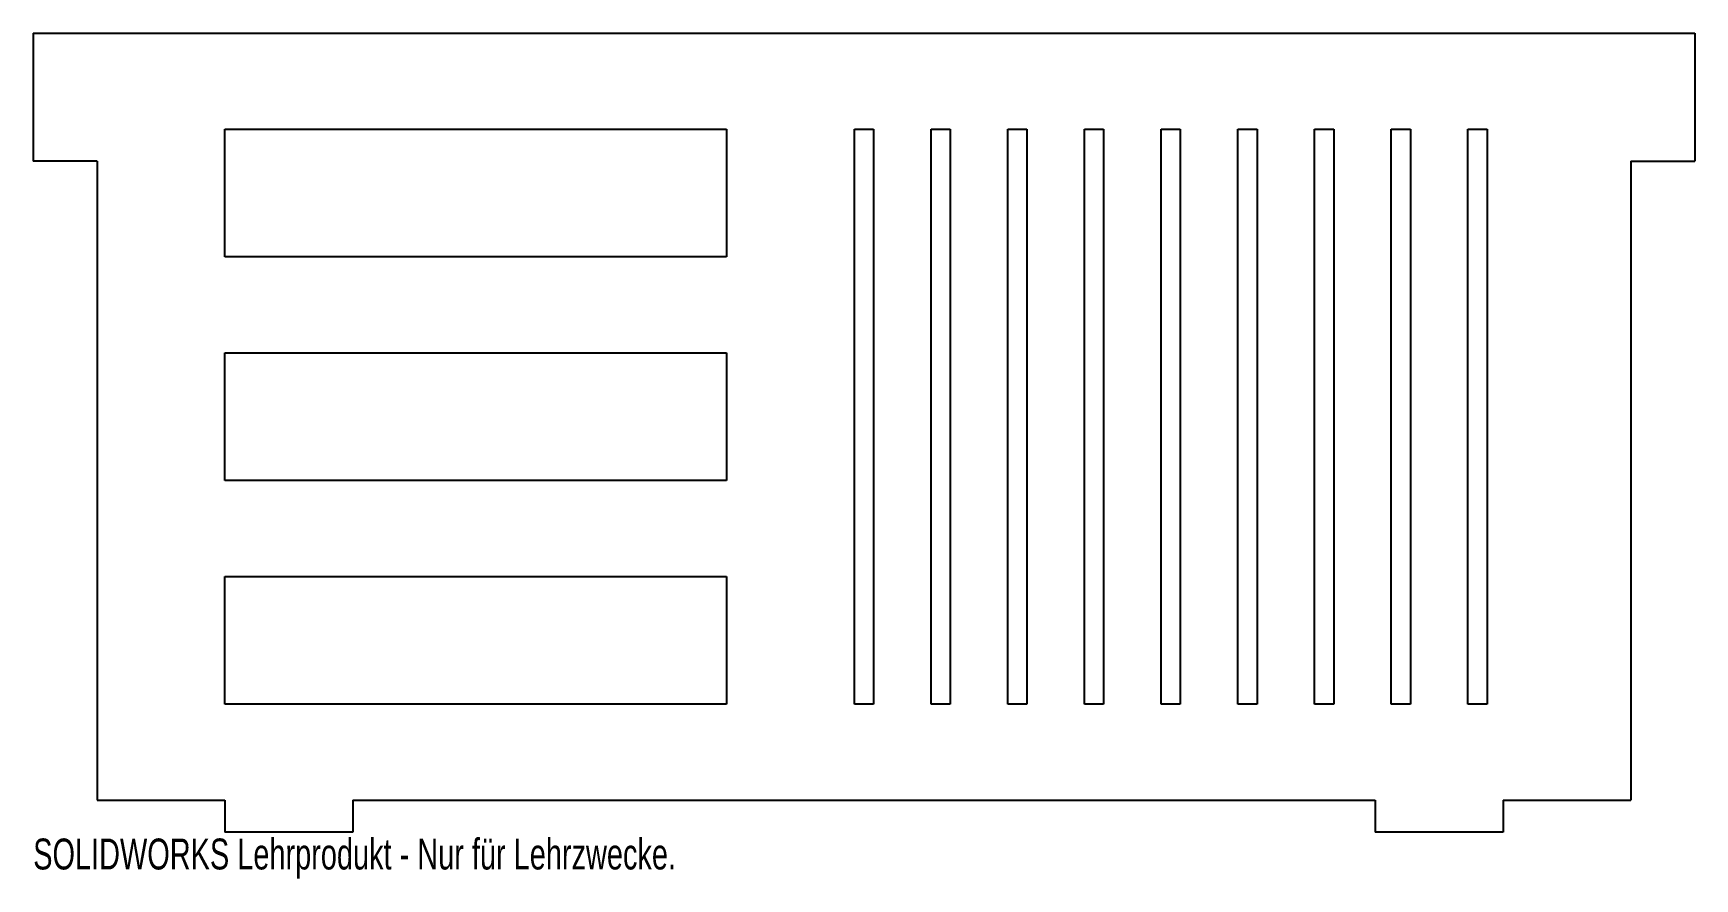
# Model space of a CAD drawing. Header units: millimetres. Extents: x -130 to 130, y -72 to 60.
import ezdxf

# ---------------------------------------------------------------- set-up
doc = ezdxf.new("R2010")
doc.units = ezdxf.units.MM
doc.styles.add('SLDTEXTSTYLE0', font='TXT', dxfattribs={"width": 0.7})

msp = doc.modelspace()

# ---------------------------------------------------------------- linework, layer by layer
at = {"color": 7, "linetype": 'Continuous', "lineweight": 25}
for p, q in [((-130, 60), (-130, 40)), ((-130, 60), (130, 60)), ((130, 60), (130, 40)), ((-100, 45), (-21.5, 45)), ((-100, 25), (-100, 45)), ((-21.5, 45), (-21.5, 25)), ((-1.5, 45), (1.5, 45)), ((-1.5, -45), (-1.5, 45)), ((1.5, 45), (1.5, -45)), ((10.5, 45), (13.5, 45)), ((10.5, -45), (10.5, 45)), ((13.5, 45), (13.5, -45)), ((22.5, 45), (25.5, 45)), ((22.5, -45), (22.5, 45)), ((25.5, 45), (25.5, -45)), ((34.5, 45), (37.5, 45)), ((34.5, -45), (34.5, 45)), ((37.5, 45), (37.5, -45)), ((46.5, 45), (49.5, 45)), ((46.5, -45), (46.5, 45)), ((49.5, 45), (49.5, -45)), ((58.5, 45), (61.5, 45)), ((58.5, -45), (58.5, 45)), ((61.5, 45), (61.5, -45)), ((70.5, 45), (73.5, 45)), ((70.5, -45), (70.5, 45)), ((73.5, 45), (73.5, -45)), ((82.5, 45), (85.5, 45)), ((82.5, -45), (82.5, 45)), ((85.5, 45), (85.5, -45)), ((94.5, 45), (97.5, 45)), ((94.5, -45), (94.5, 45)), ((97.5, 45), (97.5, -45)), ((-120, 40), (-130, 40)), ((-120, 40), (-120, -60)), ((120, 40), (130, 40)), ((120, 40), (120, -60)), ((-21.5, 25), (-100, 25)), ((-100, 10), (-21.5, 10)), ((-100, -10), (-100, 10)), ((-21.5, 10), (-21.5, -10)), ((-21.5, -10), (-100, -10)), ((-100, -25), (-21.5, -25)), ((-100, -45), (-100, -25)), ((-21.5, -25), (-21.5, -45)), ((-21.5, -45), (-100, -45)), ((1.5, -45), (-1.5, -45)), ((13.5, -45), (10.5, -45)), ((25.5, -45), (22.5, -45)), ((37.5, -45), (34.5, -45)), ((49.5, -45), (46.5, -45)), ((61.5, -45), (58.5, -45)), ((73.5, -45), (70.5, -45)), ((85.5, -45), (82.5, -45)), ((97.5, -45), (94.5, -45)), ((-120, -60), (-100, -60)), ((-100, -60), (-100, -65)), ((-80, -60), (80, -60)), ((-80, -60), (-80, -65)), ((80, -60), (80, -65)), ((100, -60), (120, -60)), ((100, -60), (100, -65)), ((-80, -65), (-100, -65)), ((100, -65), (80, -65))]:
    msp.add_line(p, q, dxfattribs=at)

# ---------------------------------------------------------------- texts
at = {"color": 7, "linetype": 'Continuous', "insert": (-130, -66.02), "char_height": 4.8336, "attachment_point": 1, "style": 'SLDTEXTSTYLE0'}
msp.add_mtext('SOLIDWORKS Lehrprodukt - Nur für Lehrzwecke.', dxfattribs=at)

doc.saveas('drawing.dxf')
